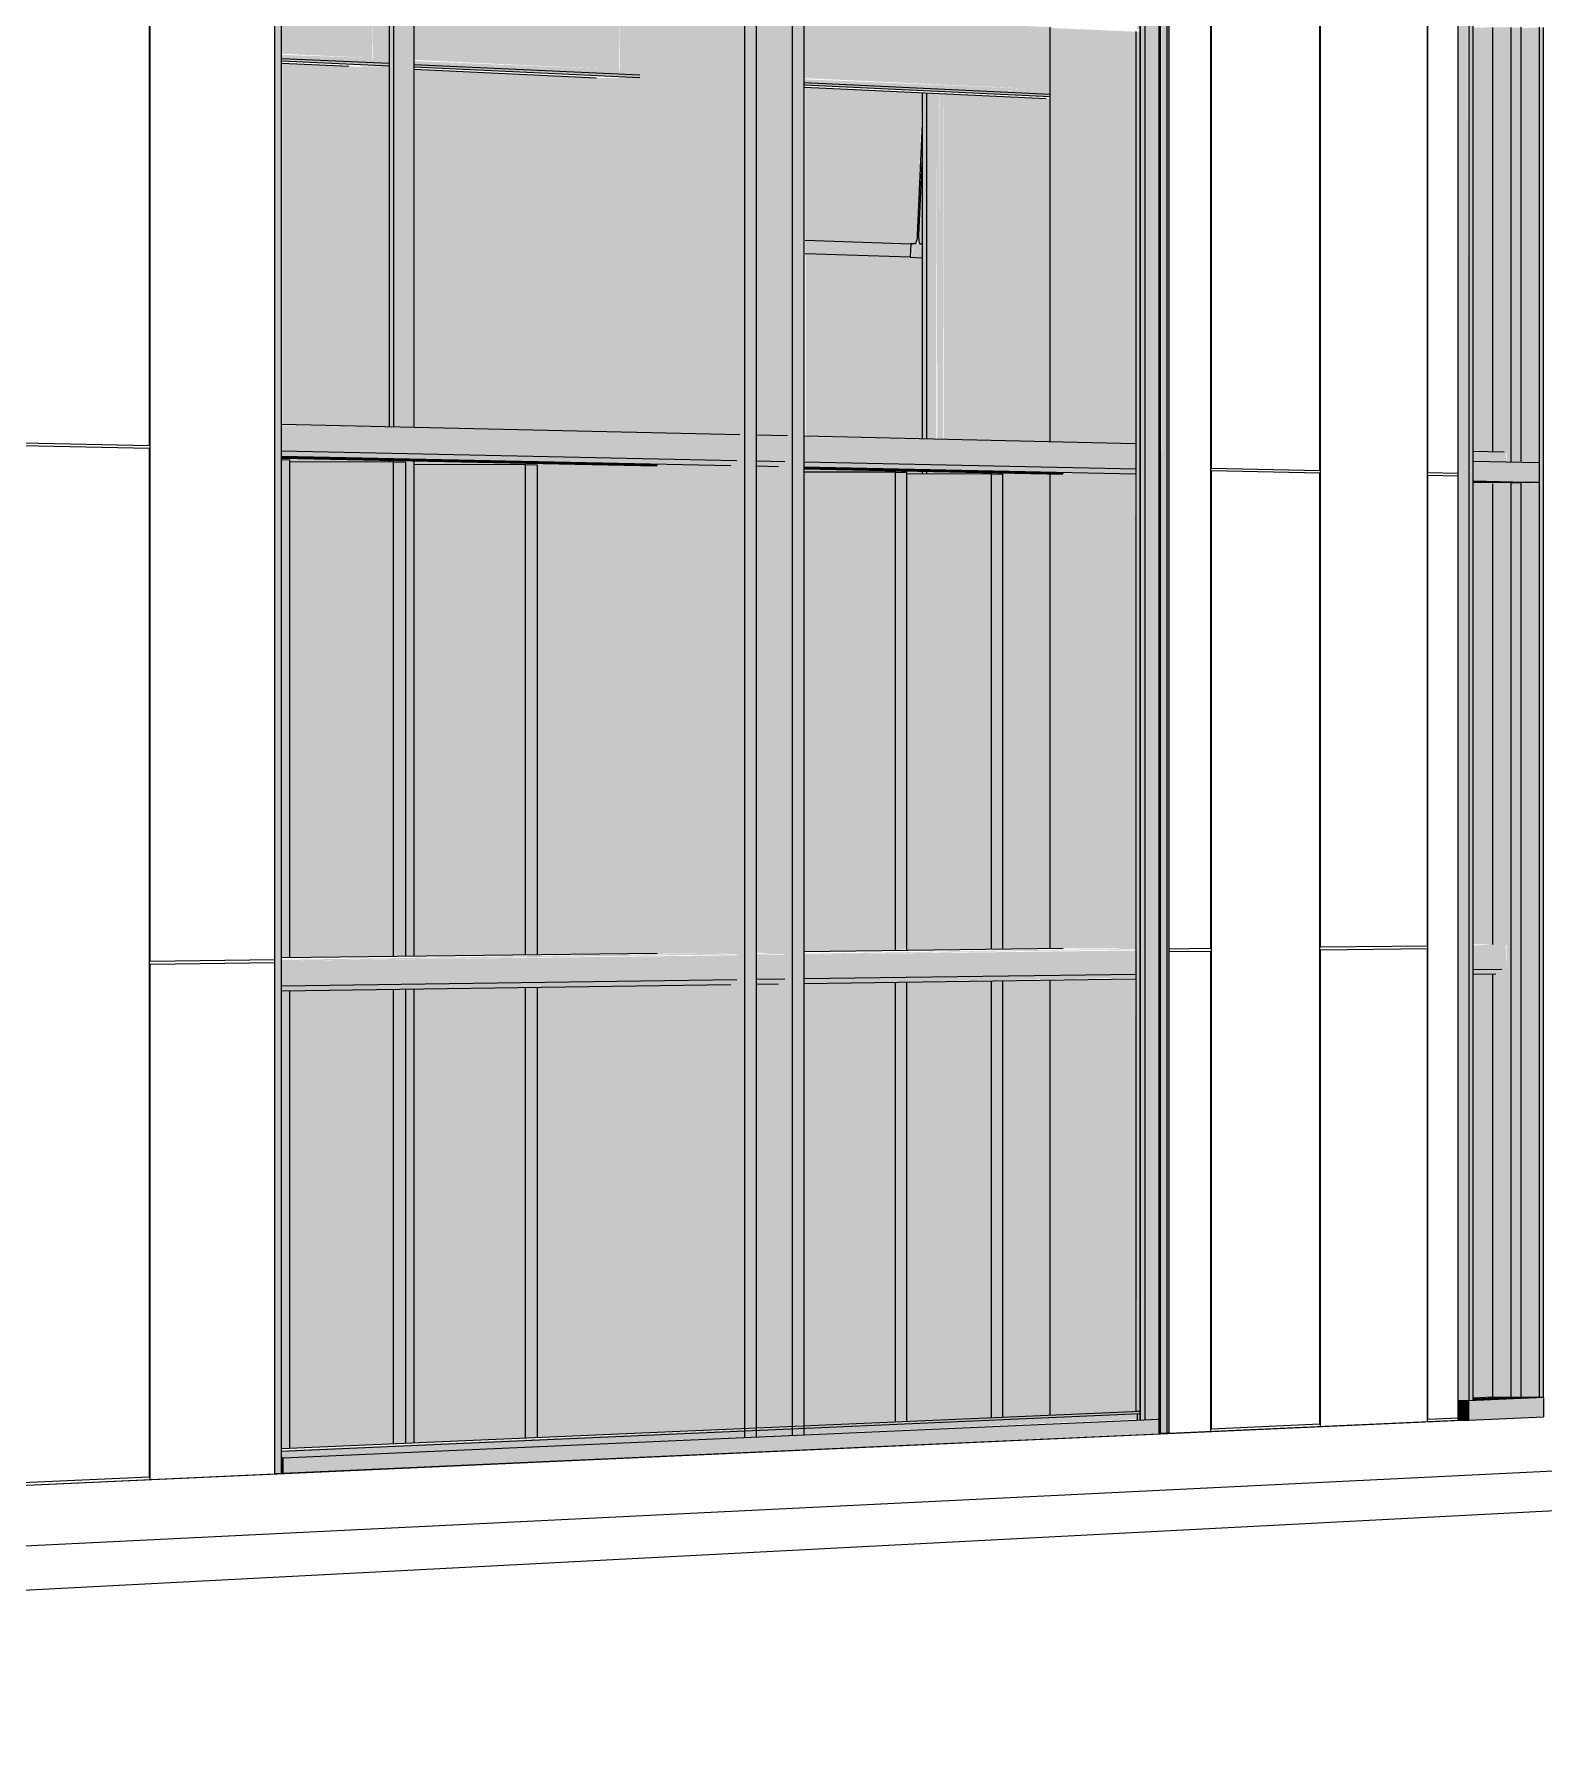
# Model space of a CAD drawing. Header units: inches. Extents: x 30681 to 92461, y -36095 to 66.
# Drawn here: x 92447.05167 to 92447.08653, y 65.97738 to 66.0171 of the extents above; entities that cross this region are included whole.
import ezdxf

# ---------------------------------------------------------------- set-up
doc = ezdxf.new("R2010")
doc.units = ezdxf.units.IN
doc.header["$MEASUREMENT"] = 0
for name, color, linetype, lineweight in [('A-GLAZ-CURT', 52, 'Continuous', 9), ('A-GLAZ-CWMG', 51, 'Continuous', 9), ('A-WALL-PATT', 111, 'Continuous', 13), ('C-BLDG-PADS', 91, 'Continuous', 9), ('Conc', 7, 'Continuous', 9), ('I-WALL', 2, 'Continuous', 13), ('L-SITE-WALL', 31, 'Continuous', 13), ('S-BEAM', 12, 'Continuous', 9), ('S-COLS', 52, 'Continuous', 9)]:
    doc.layers.add(name, color=color, linetype=linetype, lineweight=lineweight)

# ---------------------------------------------------------------- blocks, each defined once
blk = doc.blocks.new('FP_40-Looking North East Copy 1')
at = {"layer": 'A-WALL-PATT', "lineweight": 9}
for p, q in [((31214.259223, 66.007714), (31214.259223, 66.019568)), ((31214.259239, 65.99561), (31214.259239, 66.019567)), ((31214.26222, 65.995646), (31214.26222, 66.019408)), ((31214.262236, 66.007651), (31214.262236, 66.019407)), ((31214.265169, 66.007589), (31214.265169, 66.01925)), ((31214.265184, 65.995681), (31214.265184, 66.019249)), ((31214.259223, 66.007714), (31214.256441, 66.007773)), ((31214.259223, 66.007652), (31214.256441, 66.00771)), ((31214.259223, 65.983505), (31214.259223, 66.007652)), ((31214.265169, 66.007589), (31214.262236, 66.007651)), ((31214.262236, 65.983641), (31214.262236, 66.007589)), ((31214.265169, 66.007527), (31214.262236, 66.007589)), ((31214.265169, 65.983773), (31214.265169, 66.007527)), ((31214.26807, 65.995716), (31214.265184, 65.995681)), ((31214.26222, 65.995646), (31214.259239, 65.99561)), ((31214.259239, 65.995547), (31214.26222, 65.995583)), ((31214.259239, 65.983443), (31214.259239, 65.995547)), ((31214.26222, 65.983578), (31214.26222, 65.995583)), ((31214.265184, 65.99562), (31214.26807, 65.995655)), ((31214.265184, 65.983712), (31214.265184, 65.99562)), ((31214.256441, 65.983379), (31214.259223, 65.983505)), ((31214.262236, 65.983641), (31214.265169, 65.983773))]:
    blk.add_line(p, q, dxfattribs=at)
blk = doc.blocks.new('FP_42-Looking North East Copy 1')
at = {"layer": 'A-WALL-PATT', "lineweight": 9}
for p, q in [((31214.289694, 65.995976), (31214.289694, 66.018109)), ((31214.289707, 66.007071), (31214.289707, 66.018109)), ((31214.292214, 66.007018), (31214.292214, 66.017973)), ((31214.292227, 65.996006), (31214.292227, 66.017972)), ((31214.294696, 65.996036), (31214.294696, 66.017839)), ((31214.294709, 66.006965), (31214.294709, 66.017838)), ((31214.292214, 66.007018), (31214.289707, 66.007071)), ((31214.289707, 65.984881), (31214.289707, 66.007014)), ((31214.292214, 66.006961), (31214.289707, 66.007014)), ((31214.292214, 65.984994), (31214.292214, 66.006961)), ((31214.29541, 66.006951), (31214.294709, 66.006965)), ((31214.294709, 65.985106), (31214.294709, 66.006909)), ((31214.29541, 66.006894), (31214.294709, 66.006909)), ((31214.289694, 65.995976), (31214.288724, 65.995964)), ((31214.288724, 65.995906), (31214.289694, 65.995918)), ((31214.289694, 65.984823), (31214.289694, 65.995918)), ((31214.294696, 65.996036), (31214.292227, 65.996006)), ((31214.292227, 65.995949), (31214.294696, 65.995979)), ((31214.292227, 65.984937), (31214.292227, 65.995949)), ((31214.294696, 65.985049), (31214.294696, 65.995979)), ((31214.289707, 65.984881), (31214.292214, 65.984994)), ((31214.294709, 65.985106), (31214.29541, 65.985138))]:
    blk.add_line(p, q, dxfattribs=at)

msp = doc.modelspace()

# ---------------------------------------------------------------- hatches: boundary and pattern name
at = {"layer": 'A-GLAZ-CURT', "transparency": 33554458}
for points in [[(92447.086015, 66.007207), (92447.086015, 66.017255), (92447.0853, 66.017259), (92447.084911, 66.017251), (92447.084911, 66.007471), (92447.085675, 66.007429), (92447.08568, 66.007364), (92447.08568, 66.007215)], [(92447.08568, 66.007215), (92447.085655, 66.007449), (92447.085635, 66.007454), (92447.084908, 66.007446), (92447.084908, 66.007232), (92447.08497, 66.00723)], [(92447.084911, 65.985591), (92447.086015, 65.985615), (92447.086015, 66.006747), (92447.084911, 66.006745), (92447.084911, 65.99608), (92447.085674, 65.996056), (92447.08568, 65.996037), (92447.08568, 65.995504), (92447.085542, 65.995396), (92447.084911, 65.995387), (92447.084911, 65.985608)], [(92447.084908, 65.995388), (92447.085542, 65.995396), (92447.08568, 65.995504), (92447.085657, 65.996073), (92447.085635, 65.996079), (92447.084908, 65.996048), (92447.084908, 65.995494)], [(92447.084906, 65.985558), (92447.086015, 65.985612), (92447.084909, 65.985591)]]:
    msp.add_hatch(color=256, dxfattribs=at).paths.add_polyline_path(points, flags=0)
at = {"layer": 'A-GLAZ-CWMG'}
for points in [[(92447.057222, 65.983845), (92447.05737, 65.983873), (92447.05737, 66.019084), (92447.057222, 66.019061), (92447.057222, 65.983869)], [(92447.077686, 65.984772), (92447.077836, 65.984779), (92447.077836, 66.017989), (92447.077704, 66.017969), (92447.077686, 65.98478), (92447.077686, 65.984779)], [(92447.077143, 65.985085), (92447.077328, 65.985106), (92447.077328, 66.01736), (92447.077143, 66.017345), (92447.077143, 66.017221), (92447.077211, 66.017218), (92447.077211, 66.01716), (92447.077143, 66.017159), (92447.077143, 66.007605), (92447.077235, 66.007603), (92447.077235, 66.007057), (92447.077143, 66.007059), (92447.077143, 65.995933), (92447.077235, 65.995935), (92447.077235, 65.995389), (92447.077143, 65.995388), (92447.077143, 65.985291), (92447.077211, 65.985291), (92447.077211, 65.985233), (92447.077143, 65.98523), (92447.077143, 65.985106)], [(92447.084562, 66.007007), (92447.084803, 66.007008), (92447.084778, 66.01735), (92447.084562, 66.017337), (92447.084562, 66.007008)], [(92447.084904, 66.007006), (92447.084904, 66.017345), (92447.084803, 66.017325), (92447.084803, 66.007008)], [(92447.086433, 66.007198), (92447.086433, 66.017258), (92447.086307, 66.017247), (92447.086307, 66.007201)], [(92447.086534, 66.006971), (92447.086534, 66.017259), (92447.086433, 66.01724), (92447.086433, 66.006973)], [(92447.084803, 65.985532), (92447.084803, 66.007008), (92447.084562, 66.007007), (92447.084562, 65.985534)], [(92447.084803, 65.985532), (92447.084904, 65.985558), (92447.084904, 66.007006), (92447.084803, 66.007005), (92447.084803, 65.985539)], [(92447.086433, 66.006748), (92447.086433, 66.007198), (92447.084904, 66.007221), (92447.084904, 66.00678), (92447.086306, 66.006751)], [(92447.086433, 65.985604), (92447.086534, 65.985608), (92447.086534, 66.006971), (92447.086433, 66.00697), (92447.086433, 65.985935)], [(92447.086433, 65.985609), (92447.086433, 66.006748), (92447.086307, 66.006717), (92447.086307, 65.98561)], [(92447.077211, 65.995388), (92447.077224, 65.995389), (92447.077211, 65.995934)], [(92447.084803, 65.98508), (92447.084803, 65.985532), (92447.084562, 65.985521), (92447.084562, 65.985082), (92447.084653, 65.985081)], [(92447.084803, 65.98508), (92447.086534, 65.985171), (92447.086534, 65.985608), (92447.084803, 65.985532), (92447.084803, 65.985088)], [(92447.057372, 65.984412), (92447.077139, 65.985277), (92447.077139, 65.98523), (92447.077211, 65.985233), (92447.077211, 65.985291), (92447.057372, 65.984424)], [(92447.057372, 65.983895), (92447.057403, 65.983896), (92447.057419, 65.984212), (92447.07714, 65.985106), (92447.07714, 65.985277), (92447.057372, 65.984383), (92447.057372, 65.984108)], [(92447.057417, 65.983854), (92447.077644, 65.98478), (92447.077644, 65.985106), (92447.057417, 65.98421), (92447.057417, 65.983873)], [(92447.057417, 65.983854), (92447.057401, 65.983869), (92447.05737, 65.983854)]]:
    msp.add_hatch(color=256, dxfattribs=at).paths.add_polyline_path(points, flags=0)
h = msp.add_hatch(color=256, dxfattribs=at)
h.paths.add_polyline_path([(92447.077817, 65.984779), (92447.077817, 65.984779), (92447.077801, 65.984779)], flags=0)
h.paths.add_polyline_path([(92447.077704, 66.017788), (92447.077704, 66.017988), (92447.077645, 66.017969), (92447.077645, 66.017791)], flags=0)
h = msp.add_hatch(color=256, dxfattribs=at)
h.paths.add_polyline_path([(92447.07714, 65.985085), (92447.077143, 65.985106), (92447.07714, 65.985106)], flags=0)
h.paths.add_polyline_path([(92447.07714, 65.985287), (92447.077143, 65.985291), (92447.077143, 65.995388), (92447.077211, 65.995388), (92447.077211, 65.995934), (92447.077124, 65.995933), (92447.07714, 65.985291)], flags=0)
h.paths.add_polyline_path([(92447.077124, 65.995977), (92447.077143, 65.996003), (92447.077124, 65.995978)], flags=0)
h.paths.add_polyline_path([(92447.077211, 66.007058), (92447.077211, 66.007604), (92447.077124, 66.007606), (92447.077124, 66.00706)], flags=0)
h.paths.add_polyline_path([(92447.077143, 66.007647), (92447.077143, 66.01716), (92447.077124, 66.017159), (92447.077124, 66.007648)], flags=0)
at = {"layer": 'I-WALL'}
for points in [[(92447.063291, 65.984686), (92447.068076, 65.984892), (92447.068076, 66.017626), (92447.067988, 66.017625), (92447.06518, 66.017769), (92447.065199, 66.016221), (92447.065241, 66.01618), (92447.065651, 66.016156), (92447.065651, 66.016097), (92447.064653, 66.016089), (92447.060456, 66.016284), (92447.060456, 66.008027), (92447.067893, 66.007831), (92447.067898, 66.007763), (92447.067898, 66.007253), (92447.067754, 66.007138), (92447.065978, 66.007154), (92447.065978, 66.007134), (92447.060456, 66.007248), (92447.060456, 66.007154), (92447.063291, 66.007156), (92447.063291, 65.995838), (92447.067898, 65.995866), (92447.067898, 65.995261), (92447.067754, 65.995147), (92447.063291, 65.995084), (92447.063291, 65.984738)], [(92447.068076, 65.984892), (92447.068342, 65.984908), (92447.068342, 66.017612), (92447.068076, 66.01762), (92447.068076, 65.984896)], [(92447.069178, 65.98494), (92447.069442, 65.984982), (92447.069442, 66.017556), (92447.069178, 66.017564), (92447.069178, 65.984944)]]:
    msp.add_hatch(color=256, dxfattribs=at).paths.add_polyline_path(points, flags=0)
h = msp.add_hatch(color=256, dxfattribs=at)
h.paths.add_polyline_path([(92447.068345, 65.984908), (92447.069178, 65.98494), (92447.069178, 66.017569), (92447.068345, 66.017563), (92447.068345, 66.007847), (92447.068995, 66.007806), (92447.069, 66.007738), (92447.069, 66.00723), (92447.068857, 66.007116), (92447.068345, 66.007106), (92447.068345, 65.995881), (92447.069, 65.995851), (92447.069, 65.995276), (92447.068857, 65.995162), (92447.068345, 65.995155), (92447.068345, 65.984945)], flags=0)
h.paths.add_polyline_path([(92447.068345, 66.017563), (92447.06909, 66.017569), (92447.068345, 66.017607)], flags=0)
h = msp.add_hatch(color=256, dxfattribs=at)
h.paths.add_polyline_path([(92447.071844, 66.006936), (92447.072184, 66.006942), (92447.072184, 66.007008), (92447.069485, 66.007063), (92447.069485, 66.006981), (92447.071844, 66.006982), (92447.071844, 66.006942)], flags=0)
h.paths.add_polyline_path([(92447.072184, 66.007761), (92447.072184, 66.011937), (92447.069485, 66.012029), (92447.069485, 66.007823), (92447.071921, 66.007767)], flags=0)
h.paths.add_polyline_path([(92447.072184, 66.01209), (92447.072184, 66.01211), (92447.072149, 66.012251), (92447.072184, 66.012262), (92447.072168, 66.013761), (92447.07211, 66.012456), (92447.07207, 66.012456), (92447.07207, 66.01226), (92447.072137, 66.012258), (92447.072149, 66.012215)], flags=0)
h = msp.add_hatch(color=256, dxfattribs=at)
h.paths.add_polyline_path([(92447.05738, 65.984428), (92447.057556, 65.984436), (92447.057556, 65.995004), (92447.05738, 65.995001), (92447.05738, 65.984436)], flags=0)
h.paths.add_polyline_path([(92447.05738, 65.995768), (92447.057556, 65.99577), (92447.057556, 66.007272), (92447.05738, 66.007272), (92447.05738, 65.995804)], flags=0)
h = msp.add_hatch(color=256, dxfattribs=at)
h.paths.add_polyline_path([(92447.057565, 65.984436), (92447.059961, 65.984541), (92447.059961, 65.995038), (92447.057565, 65.995004), (92447.057565, 65.984475)], flags=0)
h.paths.add_polyline_path([(92447.057565, 65.99577), (92447.059961, 65.995799), (92447.059961, 66.007224), (92447.057565, 66.007216), (92447.057565, 65.995804)], flags=0)
h = msp.add_hatch(color=256, dxfattribs=at)
h.paths.add_polyline_path([(92447.060444, 65.984561), (92447.063009, 65.984674), (92447.063009, 65.99508), (92447.060444, 65.995044), (92447.060444, 65.984609)], flags=0)
h.paths.add_polyline_path([(92447.060444, 65.995804), (92447.063009, 65.995835), (92447.063009, 66.007162), (92447.060444, 66.007154), (92447.060444, 65.99584)], flags=0)
h = msp.add_hatch(color=256, dxfattribs=at)
h.paths.add_polyline_path([(92447.063009, 65.984674), (92447.06328, 65.984686), (92447.06328, 65.995084), (92447.063009, 65.99508), (92447.063009, 65.98474)], flags=0)
h.paths.add_polyline_path([(92447.063009, 65.995835), (92447.06328, 65.995838), (92447.06328, 66.007156), (92447.063009, 66.007162), (92447.063009, 65.995875)], flags=0)
h = msp.add_hatch(color=256, dxfattribs=at)
h.paths.add_polyline_path([(92447.069459, 65.984955), (92447.07156, 65.985048), (92447.07156, 65.9952), (92447.069459, 65.995171), (92447.069459, 65.984981)], flags=0)
h.paths.add_polyline_path([(92447.069459, 65.995911), (92447.07156, 65.995937), (92447.07156, 66.006987), (92447.069459, 66.006981), (92447.069459, 65.995941)], flags=0)
h = msp.add_hatch(color=256, dxfattribs=at)
h.paths.add_polyline_path([(92447.07156, 65.985048), (92447.071818, 65.985078), (92447.071818, 65.995204), (92447.07156, 65.9952), (92447.07156, 65.98508)], flags=0)
h.paths.add_polyline_path([(92447.07156, 65.995937), (92447.071818, 65.995967), (92447.071818, 66.006982), (92447.07156, 66.006987), (92447.07156, 65.995967)], flags=0)
h = msp.add_hatch(color=256, dxfattribs=at)
h.paths.add_polyline_path([(92447.071826, 65.985059), (92447.073778, 65.985144), (92447.073778, 65.995231), (92447.071826, 65.995204), (92447.071826, 65.985078)], flags=0)
h.paths.add_polyline_path([(92447.071826, 65.99594), (92447.073778, 65.995963), (92447.073778, 66.006942), (92447.071826, 66.006936), (92447.071826, 65.995967)], flags=0)
h = msp.add_hatch(color=256, dxfattribs=at)
h.paths.add_polyline_path([(92447.073778, 65.985144), (92447.074033, 65.985156), (92447.074033, 65.995235), (92447.073778, 65.995231), (92447.073778, 65.985277)], flags=0)
h.paths.add_polyline_path([(92447.073778, 65.995963), (92447.074033, 65.995966), (92447.074033, 66.006937), (92447.073778, 66.006942), (92447.073778, 65.996027)], flags=0)
h = msp.add_hatch(color=256, dxfattribs=at)
h.paths.add_polyline_path([(92447.059961, 65.984541), (92447.05997, 65.984541), (92447.059961, 65.984613)], flags=0)
h.paths.add_polyline_path([(92447.059961, 65.995799), (92447.05997, 65.995799), (92447.059961, 65.995841)], flags=0)
at = {"layer": 'L-SITE-WALL'}
h = msp.add_hatch(color=256, dxfattribs=at)
h.paths.add_polyline_path([(92447.077877, 65.984779), (92447.077877, 66.018162), (92447.077704, 66.01816), (92447.077704, 66.017996), (92447.077836, 66.017959), (92447.077836, 65.984779)], flags=0)
h.paths.add_polyline_path([(92447.077656, 65.98478), (92447.077645, 66.017345), (92447.077329, 66.017345), (92447.077329, 65.985093), (92447.077645, 65.985106), (92447.077645, 65.98478)], flags=0)
h.paths.add_polyline_path([(92447.075131, 65.985203), (92447.077125, 65.985291), (92447.077095, 65.995278), (92447.075131, 65.99525), (92447.075131, 65.985277)], flags=0)
h.paths.add_polyline_path([(92447.077125, 65.995978), (92447.077095, 66.006946), (92447.075441, 66.00696), (92447.075423, 66.00694), (92447.075131, 66.006946), (92447.075131, 65.995979), (92447.075329, 65.995981)], flags=0)
h.paths.add_polyline_path([(92447.077125, 66.007648), (92447.077112, 66.01716), (92447.075131, 66.017245), (92447.075131, 66.007693), (92447.075981, 66.007674)], flags=0)
h = msp.add_hatch(color=256, dxfattribs=at)
h.paths.add_polyline_path([(92447.086307, 65.98561), (92447.086307, 66.006748), (92447.086015, 66.006723), (92447.086015, 65.985612)], flags=0)
h.paths.add_polyline_path([(92447.086307, 66.007201), (92447.086307, 66.017257), (92447.086015, 66.017236), (92447.086015, 66.007207)], flags=0)
at = {"layer": 'S-BEAM'}
h = msp.add_hatch(color=256, dxfattribs=at)
h.paths.add_polyline_path([(92447.094302, 66.014925), (92447.094302, 66.016742), (92447.093776, 66.016769), (92447.093776, 66.01495)], flags=0)
h.paths.add_polyline_path([(92447.075133, 66.015821), (92447.075133, 66.017262), (92447.069453, 66.017551), (92447.069453, 66.016086), (92447.074776, 66.015837)], flags=0)
h.paths.add_polyline_path([(92447.06518, 66.016285), (92447.06518, 66.017769), (92447.060438, 66.017979), (92447.060438, 66.016507), (92447.061584, 66.016453)], flags=0)
h.paths.add_polyline_path([(92447.059464, 66.016552), (92447.059464, 66.017736), (92447.059371, 66.017739), (92447.059371, 66.018065), (92447.057383, 66.018166), (92447.057383, 66.01665)], flags=0)
h = msp.add_hatch(color=256, dxfattribs=at)
h.paths.add_polyline_path([(92447.0943, 66.014772), (92447.0943, 66.014831), (92447.093774, 66.014851), (92447.093774, 66.014797)], flags=0)
h.paths.add_polyline_path([(92447.075131, 66.015658), (92447.075131, 66.01572), (92447.069451, 66.01598), (92447.069451, 66.015921), (92447.074774, 66.015675)], flags=0)
h.paths.add_polyline_path([(92447.065651, 66.016097), (92447.065651, 66.01616), (92447.060436, 66.016398), (92447.060436, 66.016338), (92447.061582, 66.016285)], flags=0)
h.paths.add_polyline_path([(92447.059861, 66.016364), (92447.059861, 66.016429), (92447.057381, 66.01654), (92447.057381, 66.016479)], flags=0)
h = msp.add_hatch(color=256, dxfattribs=at)
h.paths.add_polyline_path([(92447.094302, 66.014831), (92447.094302, 66.014925), (92447.093776, 66.01492), (92447.093775, 66.014855)], flags=0)
h.paths.add_polyline_path([(92447.075133, 66.015721), (92447.075133, 66.015821), (92447.069453, 66.01606), (92447.069453, 66.015984), (92447.074776, 66.015737)], flags=0)
h.paths.add_polyline_path([(92447.065241, 66.01618), (92447.065184, 66.016259), (92447.06518, 66.016285), (92447.060438, 66.016482), (92447.060437, 66.016402), (92447.061583, 66.016349)], flags=0)
h.paths.add_polyline_path([(92447.059526, 66.016445), (92447.059469, 66.016519), (92447.059464, 66.016552), (92447.057383, 66.016625), (92447.057383, 66.016544)], flags=0)
for points in [[(92447.072062, 66.012457), (92447.072175, 66.015744), (92447.069477, 66.015869), (92447.069477, 66.012545), (92447.070398, 66.012514)], [(92447.072005, 66.012255), (92447.07203, 66.012282), (92447.072062, 66.012457), (92447.069477, 66.012545), (92447.069477, 66.012341), (92447.071913, 66.012258)], [(92447.071899, 66.011947), (92447.071912, 66.012259), (92447.069476, 66.012341), (92447.069476, 66.012029)]]:
    msp.add_hatch(color=256, dxfattribs=at).paths.add_polyline_path(points, flags=0)
h = msp.add_hatch(color=256, dxfattribs=at)
h.paths.add_polyline_path([(92447.071899, 66.011947), (92447.072005, 66.012255), (92447.071912, 66.012255), (92447.071904, 66.012081)], flags=0)
h.paths.add_polyline_path([(92447.072176, 66.011937), (92447.072176, 66.01209), (92447.072129, 66.012258), (92447.072015, 66.012255), (92447.071912, 66.011946)], flags=0)
h.paths.add_polyline_path([(92447.072176, 66.01211), (92447.072176, 66.012249), (92447.072141, 66.01225)], flags=0)
h.paths.add_polyline_path([(92447.072102, 66.012456), (92447.072151, 66.014485), (92447.072062, 66.012457)], flags=0)
h = msp.add_hatch(color=256, dxfattribs=at)
h.paths.add_polyline_path([(92447.105856, 66.006957), (92447.105813, 66.006996), (92447.105449, 66.006976), (92447.105449, 66.006966), (92447.10585, 66.006957)], flags=0)
h.paths.add_polyline_path([(92447.094497, 66.007213), (92447.094453, 66.007254), (92447.093765, 66.007246), (92447.093765, 66.00723)], flags=0)
h.paths.add_polyline_path([(92447.077143, 66.007605), (92447.077144, 66.007647), (92447.069443, 66.007796), (92447.069443, 66.007779), (92447.074766, 66.007659)], flags=0)
h.paths.add_polyline_path([(92447.069, 66.007789), (92447.068973, 66.007828), (92447.068954, 66.007833), (92447.068342, 66.007821), (92447.068342, 66.007804)], flags=0)
h.paths.add_polyline_path([(92447.067898, 66.007814), (92447.06787, 66.007853), (92447.067851, 66.007858), (92447.057373, 66.008069), (92447.057373, 66.008052), (92447.06597, 66.007857)], flags=0)
h = msp.add_hatch(color=256, dxfattribs=at)
h.paths.add_polyline_path([(92447.105856, 66.006771), (92447.105856, 66.006957), (92447.105449, 66.006966), (92447.105449, 66.00678), (92447.105558, 66.006778)], flags=0)
h.paths.add_polyline_path([(92447.094497, 66.007021), (92447.094497, 66.007213), (92447.093765, 66.00723), (92447.093765, 66.007037)], flags=0)
h.paths.add_polyline_path([(92447.077125, 66.00706), (92447.077125, 66.007606), (92447.069443, 66.007779), (92447.069443, 66.007221), (92447.074766, 66.007109)], flags=0)
h.paths.add_polyline_path([(92447.069, 66.00723), (92447.069, 66.007789), (92447.068342, 66.007804), (92447.068342, 66.007244)], flags=0)
h.paths.add_polyline_path([(92447.067898, 66.007253), (92447.067898, 66.007814), (92447.057373, 66.008052), (92447.057373, 66.007474), (92447.066992, 66.007272)], flags=0)
h = msp.add_hatch(color=256, dxfattribs=at)
h.paths.add_polyline_path([(92447.077095, 66.006946), (92447.077125, 66.00697), (92447.077143, 66.007059), (92447.069443, 66.007221), (92447.069443, 66.007103), (92447.076896, 66.00695)], flags=0)
h.paths.add_polyline_path([(92447.068857, 66.007116), (92447.069, 66.00723), (92447.068342, 66.007244), (92447.068343, 66.007126)], flags=0)
h.paths.add_polyline_path([(92447.067754, 66.007138), (92447.067898, 66.007253), (92447.057373, 66.007474), (92447.057373, 66.007352), (92447.065971, 66.007175)], flags=0)
h = msp.add_hatch(color=256, dxfattribs=at)
h.paths.add_polyline_path([(92447.075441, 66.00696), (92447.075414, 66.006981), (92447.074773, 66.006974)], flags=0)
h.paths.add_polyline_path([(92447.065977, 66.007154), (92447.065978, 66.007175), (92447.060269, 66.007272)], flags=0)
h = msp.add_hatch(color=256, dxfattribs=at)
h.paths.add_polyline_path([(92447.099076, 66.006455), (92447.099076, 66.006458), (92447.099053, 66.006456)], flags=0)
h.paths.add_polyline_path([(92447.094299, 66.006553), (92447.094299, 66.006562), (92447.093947, 66.006561)], flags=0)
h.paths.add_polyline_path([(92447.075423, 66.00694), (92447.075441, 66.00696), (92447.074773, 66.006954)], flags=0)
h.paths.add_polyline_path([(92447.065977, 66.007134), (92447.065977, 66.007154), (92447.06328, 66.007189)], flags=0)
h = msp.add_hatch(color=256, dxfattribs=at)
h.paths.add_polyline_path([(92447.057373, 65.995695), (92447.067898, 65.995844), (92447.067898, 65.995866), (92447.06597, 65.995844), (92447.057373, 65.995718), (92447.057373, 65.995709)], flags=0)
h.paths.add_polyline_path([(92447.068342, 65.995827), (92447.069, 65.995857), (92447.069001, 65.995879), (92447.068342, 65.995849), (92447.068342, 65.995843)], flags=0)
h.paths.add_polyline_path([(92447.069443, 65.99584), (92447.077143, 65.995961), (92447.077144, 65.995977), (92447.069443, 65.995857)], flags=0)
h = msp.add_hatch(color=256, dxfattribs=at)
h.paths.add_polyline_path([(92447.057373, 65.995117), (92447.067898, 65.995261), (92447.067898, 65.995822), (92447.057373, 65.995695), (92447.057373, 65.995253)], flags=0)
h.paths.add_polyline_path([(92447.068342, 65.995267), (92447.069, 65.995276), (92447.069, 65.995835), (92447.068342, 65.995827)], flags=0)
h.paths.add_polyline_path([(92447.069443, 65.995282), (92447.077125, 65.995387), (92447.077125, 65.995933), (92447.069443, 65.99584)], flags=0)
h.paths.add_polyline_path([(92447.077225, 65.995389), (92447.077236, 65.995389), (92447.077225, 65.995934)], flags=0)
h = msp.add_hatch(color=256, dxfattribs=at)
h.paths.add_polyline_path([(92447.057373, 65.995001), (92447.067754, 65.995147), (92447.067898, 65.995261), (92447.057373, 65.995117)], flags=0)
h.paths.add_polyline_path([(92447.068343, 65.995155), (92447.068857, 65.995162), (92447.069, 65.995276), (92447.068342, 65.995267)], flags=0)
h.paths.add_polyline_path([(92447.069443, 65.995171), (92447.077125, 65.995302), (92447.077125, 65.995387), (92447.069443, 65.995282)], flags=0)
at = {"layer": 'S-COLS'}
h = msp.add_hatch(color=256, dxfattribs=at)
h.paths.add_polyline_path([(92447.057566, 66.007216), (92447.059861, 66.007224), (92447.059861, 66.00726), (92447.057391, 66.007311), (92447.057391, 66.007276), (92447.057566, 66.007272), (92447.057566, 66.007224)], flags=0)
h.paths.add_polyline_path([(92447.059861, 66.00804), (92447.059861, 66.01636), (92447.05893, 66.016353), (92447.057391, 66.016424), (92447.057391, 66.008096), (92447.059324, 66.008052)], flags=0)
h.paths.add_polyline_path([(92447.059861, 66.016429), (92447.059861, 66.01804), (92447.059371, 66.018065), (92447.059371, 66.017739), (92447.059464, 66.017736), (92447.059483, 66.016487), (92447.059526, 66.016445)], flags=0)
h = msp.add_hatch(color=256, dxfattribs=at)
h.paths.add_polyline_path([(92447.05986, 66.007224), (92447.05997, 66.007224), (92447.059961, 66.007258), (92447.05986, 66.00726), (92447.05986, 66.007224)], flags=0)
h.paths.add_polyline_path([(92447.05997, 66.008037), (92447.05997, 66.018034), (92447.05986, 66.01804), (92447.05986, 66.00804), (92447.059909, 66.008039)], flags=0)
h = msp.add_hatch(color=256, dxfattribs=at)
h.paths.add_polyline_path([(92447.05997, 65.984541), (92447.060435, 65.984562), (92447.060435, 65.995044), (92447.05997, 65.995038), (92447.05997, 65.984613)], flags=0)
h.paths.add_polyline_path([(92447.05997, 65.995799), (92447.060435, 65.995804), (92447.060435, 66.007248), (92447.05997, 66.007257), (92447.05997, 65.995841)], flags=0)
h.paths.add_polyline_path([(92447.060435, 66.008027), (92447.060435, 66.01801), (92447.05997, 66.018034), (92447.05997, 66.008037)], flags=0)
h = msp.add_hatch(color=256, dxfattribs=at)
h.paths.add_polyline_path([(92447.072174, 66.006937), (92447.07228, 66.006942), (92447.07228, 66.007005), (92447.072174, 66.007008), (92447.072174, 66.006942)], flags=0)
h.paths.add_polyline_path([(92447.07228, 66.007758), (92447.072278, 66.015739), (92447.072174, 66.015744), (92447.072174, 66.007761), (92447.072218, 66.00776)], flags=0)
h = msp.add_hatch(color=256, dxfattribs=at)
h.paths.add_polyline_path([(92447.07228, 66.006937), (92447.072502, 66.006942), (92447.072502, 66.007001), (92447.07228, 66.007005), (92447.07228, 66.006942)], flags=0)
h.paths.add_polyline_path([(92447.072502, 66.007753), (92447.072502, 66.015728), (92447.07228, 66.015739), (92447.07228, 66.007758)], flags=0)
h = msp.add_hatch(color=256, dxfattribs=at)
h.paths.add_polyline_path([(92447.072502, 66.006938), (92447.072592, 66.006942), (92447.072581, 66.006999), (92447.072502, 66.007001), (92447.072502, 66.006942)], flags=0)
h.paths.add_polyline_path([(92447.072667, 66.006939), (92447.072707, 66.006942), (92447.072682, 66.006997), (92447.072667, 66.006997), (92447.072667, 66.006942)], flags=0)
h.paths.add_polyline_path([(92447.072707, 66.007749), (92447.072707, 66.015719), (92447.072669, 66.015721), (92447.072681, 66.007749)], flags=0)
h.paths.add_polyline_path([(92447.072592, 66.007751), (92447.072581, 66.015725), (92447.072502, 66.015728), (92447.072529, 66.007753), (92447.072581, 66.007752)], flags=0)
h = msp.add_hatch(color=256, dxfattribs=at)
h.paths.add_polyline_path([(92447.072592, 66.006938), (92447.072668, 66.006942), (92447.072663, 66.006998), (92447.072592, 66.006999), (92447.072592, 66.006942)], flags=0)
h.paths.add_polyline_path([(92447.072668, 66.00775), (92447.072663, 66.015721), (92447.072592, 66.015724), (92447.072592, 66.007751), (92447.072663, 66.00775)], flags=0)
h = msp.add_hatch(color=256, dxfattribs=at)
h.paths.add_polyline_path([(92447.074042, 65.985155), (92447.075135, 65.985203), (92447.075135, 65.99525), (92447.074042, 65.995235), (92447.074042, 65.985276)], flags=0)
h.paths.add_polyline_path([(92447.074042, 65.995966), (92447.075135, 65.995979), (92447.075135, 66.006947), (92447.072707, 66.006997), (92447.072707, 66.006939), (92447.074042, 66.006937), (92447.074042, 65.996026)], flags=0)
h.paths.add_polyline_path([(92447.075135, 66.007693), (92447.075135, 66.015611), (92447.074779, 66.015623), (92447.072707, 66.015719), (92447.072707, 66.007749), (92447.074779, 66.007701)], flags=0)

# ---------------------------------------------------------------- linework, layer by layer
at = {"layer": 'A-GLAZ-CURT'}
for p, q in [((92447.085776, 66.017259), (92447.085776, 66.007213)), ((92447.086015, 66.007238), (92447.086015, 66.017261)), ((92447.086015, 66.006747), (92447.084906, 66.00677)), ((92447.084907, 66.006764), (92447.085776, 66.006746)), ((92447.085776, 66.006746), (92447.086015, 66.006747)), ((92447.085776, 66.006746), (92447.085776, 65.985608)), ((92447.086015, 65.985606), (92447.086015, 66.006747)), ((92447.084906, 65.985558), (92447.086015, 65.985606)), ((92447.085776, 65.985608), (92447.084907, 65.98557)), ((92447.085776, 65.985608), (92447.086015, 65.985606))]:
    msp.add_line(p, q, dxfattribs=at)
at = {"layer": 'A-GLAZ-CWMG'}
for p, q in [((92447.05737, 66.019084), (92447.05737, 65.983852)), ((92447.077655, 65.984772), (92447.077655, 66.017997)), ((92447.077686, 65.984772), (92447.077686, 66.017997)), ((92447.077836, 65.984779), (92447.077836, 66.017989)), ((92447.077124, 65.985287), (92447.077124, 66.017164)), ((92447.077211, 65.985087), (92447.077211, 66.017368)), ((92447.077224, 65.985087), (92447.077224, 66.017367)), ((92447.077328, 65.985092), (92447.077328, 66.017362)), ((92447.084803, 66.01735), (92447.084803, 66.007008)), ((92447.084904, 66.007006), (92447.084904, 66.017345)), ((92447.085357, 66.017256), (92447.085357, 66.007456)), ((92447.086433, 66.017264), (92447.086433, 66.006973)), ((92447.086534, 66.006971), (92447.086534, 66.017259)), ((92447.084904, 66.00678), (92447.084904, 66.007232)), ((92447.086433, 66.007198), (92447.084904, 66.007232)), ((92447.084803, 66.007008), (92447.084803, 65.985532)), ((92447.084904, 65.985537), (92447.084904, 66.007006)), ((92447.086433, 66.007198), (92447.086433, 66.006748)), ((92447.086433, 66.006973), (92447.086433, 65.985604)), ((92447.086534, 65.985608), (92447.086534, 66.006971)), ((92447.084904, 66.00678), (92447.086433, 66.006748)), ((92447.084909, 66.006754), (92447.085357, 66.006745)), ((92447.086015, 66.006747), (92447.085357, 66.006745)), ((92447.085357, 66.006717), (92447.085357, 65.996068)), ((92447.086433, 66.006748), (92447.086015, 66.006747)), ((92447.085357, 65.995394), (92447.085357, 65.985611)), ((92447.084803, 65.985532), (92447.084562, 65.985534)), ((92447.084803, 65.985532), (92447.084562, 65.985534)), ((92447.086534, 65.985608), (92447.084803, 65.985532)), ((92447.084904, 65.985537), (92447.084803, 65.985532)), ((92447.084803, 65.98508), (92447.084803, 65.985532)), ((92447.085357, 65.985611), (92447.084909, 65.985591)), ((92447.086015, 65.985606), (92447.085357, 65.985611)), ((92447.086433, 65.985604), (92447.086015, 65.985606)), ((92447.086534, 65.985608), (92447.086433, 65.985604)), ((92447.086534, 65.985608), (92447.086534, 65.985158)), ((92447.057372, 65.984424), (92447.077211, 65.985291)), ((92447.057372, 65.984363), (92447.077211, 65.985233)), ((92447.057417, 65.98421), (92447.077644, 65.985106)), ((92447.077124, 65.985291), (92447.077211, 65.985291)), ((92447.07714, 65.98523), (92447.07714, 65.985083)), ((92447.077211, 65.985291), (92447.077211, 65.985233)), ((92447.077614, 65.985106), (92447.077644, 65.985106)), ((92447.077644, 65.985106), (92447.077644, 65.98477)), ((92447.084562, 65.985082), (92447.084652, 65.985081)), ((92447.084653, 65.985081), (92447.084803, 65.98508)), ((92447.084803, 65.98508), (92447.086534, 65.985158)), ((92447.057417, 65.983854), (92447.077644, 65.98477)), ((92447.077686, 65.984772), (92447.077655, 65.984772)), ((92447.077836, 65.984779), (92447.077686, 65.984772)), ((92447.057417, 65.98421), (92447.057385, 65.98421)), ((92447.057385, 65.98421), (92447.057385, 65.984195)), ((92447.057385, 65.984195), (92447.057401, 65.984195)), ((92447.057401, 65.984195), (92447.057401, 65.983869)), ((92447.057417, 65.983854), (92447.057417, 65.98421)), ((92447.05737, 65.983852), (92447.057222, 65.983845)), ((92447.05737, 65.983854), (92447.057417, 65.983854))]:
    msp.add_line(p, q, dxfattribs=at)
at = {"layer": 'C-BLDG-PADS'}
msp.add_line((92447.045593, 65.983311), (92447.084653, 65.985081), dxfattribs=at)
at = {"layer": 'Conc'}
for p, q in [((92447.136201, 65.985556), (92446.978972, 65.977378)), ((92447.013031, 65.980287), (92447.115746, 65.985338))]:
    msp.add_line(p, q, dxfattribs=at)
at = {"layer": 'I-WALL'}
for p, q in [((92447.068076, 65.984682), (92447.068076, 66.017839)), ((92447.068342, 66.017825), (92447.068342, 65.984694)), ((92447.069178, 65.984731), (92447.069178, 66.017782)), ((92447.069442, 66.017768), (92447.069442, 65.984742)), ((92447.05738, 66.007276), (92447.057556, 66.007272)), ((92447.057556, 66.007272), (92447.057556, 65.995771)), ((92447.059961, 66.007224), (92447.057565, 66.007216)), ((92447.059961, 65.995799), (92447.059961, 66.007224)), ((92447.059961, 66.007224), (92447.060237, 66.007218)), ((92447.060237, 66.007218), (92447.060237, 65.995802)), ((92447.063009, 66.007162), (92447.060444, 66.007154)), ((92447.063009, 65.995835), (92447.063009, 66.007162)), ((92447.063009, 66.007162), (92447.06328, 66.007156)), ((92447.06328, 66.007156), (92447.06328, 65.995839)), ((92447.07156, 66.006987), (92447.069459, 66.006981)), ((92447.07156, 65.995937), (92447.07156, 66.006987)), ((92447.07156, 66.006987), (92447.071818, 66.006982)), ((92447.071818, 66.006982), (92447.071818, 65.99594)), ((92447.073778, 66.006942), (92447.071826, 66.006936)), ((92447.073778, 65.995963), (92447.073778, 66.006942)), ((92447.073778, 66.006942), (92447.074033, 66.006937)), ((92447.074033, 66.006937), (92447.074033, 65.995966)), ((92447.057556, 65.995004), (92447.057556, 65.984431)), ((92447.059961, 65.984536), (92447.059961, 65.995038)), ((92447.060237, 65.995041), (92447.060237, 65.984548)), ((92447.063009, 65.98467), (92447.063009, 65.99508)), ((92447.06328, 65.995084), (92447.06328, 65.984681)), ((92447.07156, 65.985043), (92447.07156, 65.9952)), ((92447.071818, 65.995204), (92447.071818, 65.985054)), ((92447.073778, 65.98514), (92447.073778, 65.995231)), ((92447.074033, 65.995235), (92447.074033, 65.985151))]:
    msp.add_line(p, q, dxfattribs=at)
at = {"layer": 'L-SITE-WALL'}
for p, q in [((92447.057222, 65.983843), (92447.057222, 66.019095)), ((92447.077877, 66.018162), (92447.077877, 65.984779)), ((92447.084562, 65.985082), (92447.084562, 66.0178)), ((92447.075131, 66.007688), (92447.075131, 66.017267)), ((92447.075131, 65.995982), (92447.075131, 66.006946)), ((92447.075131, 65.985199), (92447.075131, 65.99525)), ((92447.077877, 65.984779), (92447.084562, 65.985082)), ((92447.077877, 65.984779), (92447.077843, 65.984779)), ((92447.045594, 65.983316), (92447.057222, 65.983843))]:
    msp.add_line(p, q, dxfattribs=at)
at = {"layer": 'S-BEAM'}
for p, q in [((92447.057381, 66.016544), (92447.059861, 66.016429)), ((92447.059861, 66.016364), (92447.057381, 66.016479)), ((92447.05893, 66.016353), (92447.057385, 66.016424)), ((92447.060436, 66.016402), (92447.065651, 66.01616)), ((92447.065651, 66.016097), (92447.060436, 66.016338)), ((92447.064653, 66.016089), (92447.06044, 66.016283)), ((92447.069451, 66.015984), (92447.075131, 66.01572)), ((92447.075131, 66.015658), (92447.069451, 66.015921)), ((92447.075043, 66.015611), (92447.069455, 66.015868)), ((92447.072175, 66.015039), (92447.072062, 66.012457)), ((92447.072102, 66.012456), (92447.072176, 66.014129)), ((92447.069476, 66.012341), (92447.071912, 66.012259)), ((92447.071899, 66.011947), (92447.069476, 66.012029)), ((92447.071912, 66.012259), (92447.071899, 66.011947)), ((92447.072005, 66.012255), (92447.071912, 66.012259)), ((92447.072176, 66.012249), (92447.072141, 66.01225)), ((92447.071899, 66.011947), (92447.072176, 66.011937)), ((92447.057372, 66.008096), (92447.067961, 66.007856)), ((92447.068342, 66.007847), (92447.069063, 66.007831)), ((92447.069442, 66.007822), (92447.077098, 66.007648)), ((92447.057373, 66.007474), (92447.067898, 66.007253)), ((92447.057373, 66.007352), (92447.067754, 66.007138)), ((92447.05738, 66.007331), (92447.066061, 66.007153)), ((92447.05738, 66.00731), (92447.066043, 66.007133)), ((92447.068342, 66.007244), (92447.069, 66.00723)), ((92447.084908, 66.007471), (92447.085626, 66.007455)), ((92447.068343, 66.007126), (92447.068857, 66.007116)), ((92447.069443, 66.007221), (92447.077125, 66.00706)), ((92447.069443, 66.007103), (92447.077095, 66.006946)), ((92447.06945, 66.007083), (92447.075441, 66.00696)), ((92447.06945, 66.007063), (92447.075423, 66.00694)), ((92447.05738, 65.995768), (92447.066054, 65.995871)), ((92447.06945, 65.995912), (92447.075434, 65.995983)), ((92447.069443, 65.995282), (92447.077125, 65.995387)), ((92447.084908, 65.995494), (92447.085566, 65.995503)), ((92447.084908, 65.995388), (92447.085429, 65.995395)), ((92447.057373, 65.995117), (92447.067898, 65.995261)), ((92447.057373, 65.995001), (92447.067754, 65.995147)), ((92447.068342, 65.995267), (92447.069, 65.995276)), ((92447.068343, 65.995155), (92447.068857, 65.995162)), ((92447.069443, 65.995171), (92447.077095, 65.995278))]:
    msp.add_line(p, q, dxfattribs=at)
for points in [[(92447.072062, 66.012457, 0), (92447.072058, 66.012405, 0), (92447.072051, 66.012356, 0), (92447.072041, 66.012314, 0), (92447.07203, 66.012282, 0), (92447.072018, 66.012262, 0), (92447.072005, 66.012255, 0)], [(92447.072141, 66.01225, 0), (92447.072129, 66.012258, 0), (92447.072118, 66.012279, 0), (92447.07211, 66.012311, 0), (92447.072104, 66.012354, 0), (92447.072101, 66.012403, 0), (92447.072102, 66.012456, 0)]]:
    msp.add_polyline3d(points, dxfattribs=at)
at = {"layer": 'S-COLS'}
for p, q in [((92447.05986, 66.018045), (92447.05986, 66.008035)), ((92447.05997, 66.008032), (92447.05997, 66.01804)), ((92447.060435, 66.018016), (92447.060435, 66.008021)), ((92447.072174, 66.015744), (92447.072174, 66.007756)), ((92447.07228, 66.015739), (92447.07228, 66.007753)), ((92447.05986, 66.00726), (92447.05986, 66.007224)), ((92447.05997, 66.007224), (92447.05997, 66.007257)), ((92447.060435, 66.007248), (92447.060435, 65.995805)), ((92447.072174, 66.007008), (92447.072174, 66.006937)), ((92447.07228, 66.007005), (92447.07228, 66.006937)), ((92447.060435, 65.995044), (92447.060435, 65.984557))]:
    msp.add_line(p, q, dxfattribs=at)

# ---------------------------------------------------------------- block references
at = {"layer": 'L-SITE-WALL', "lineweight": 9}
for name in ['FP_40-Looking North East Copy 1', 'FP_42-Looking North East Copy 1']:
    msp.add_blockref(name, (61232.789153, 0), dxfattribs=at)

doc.saveas('drawing.dxf')
